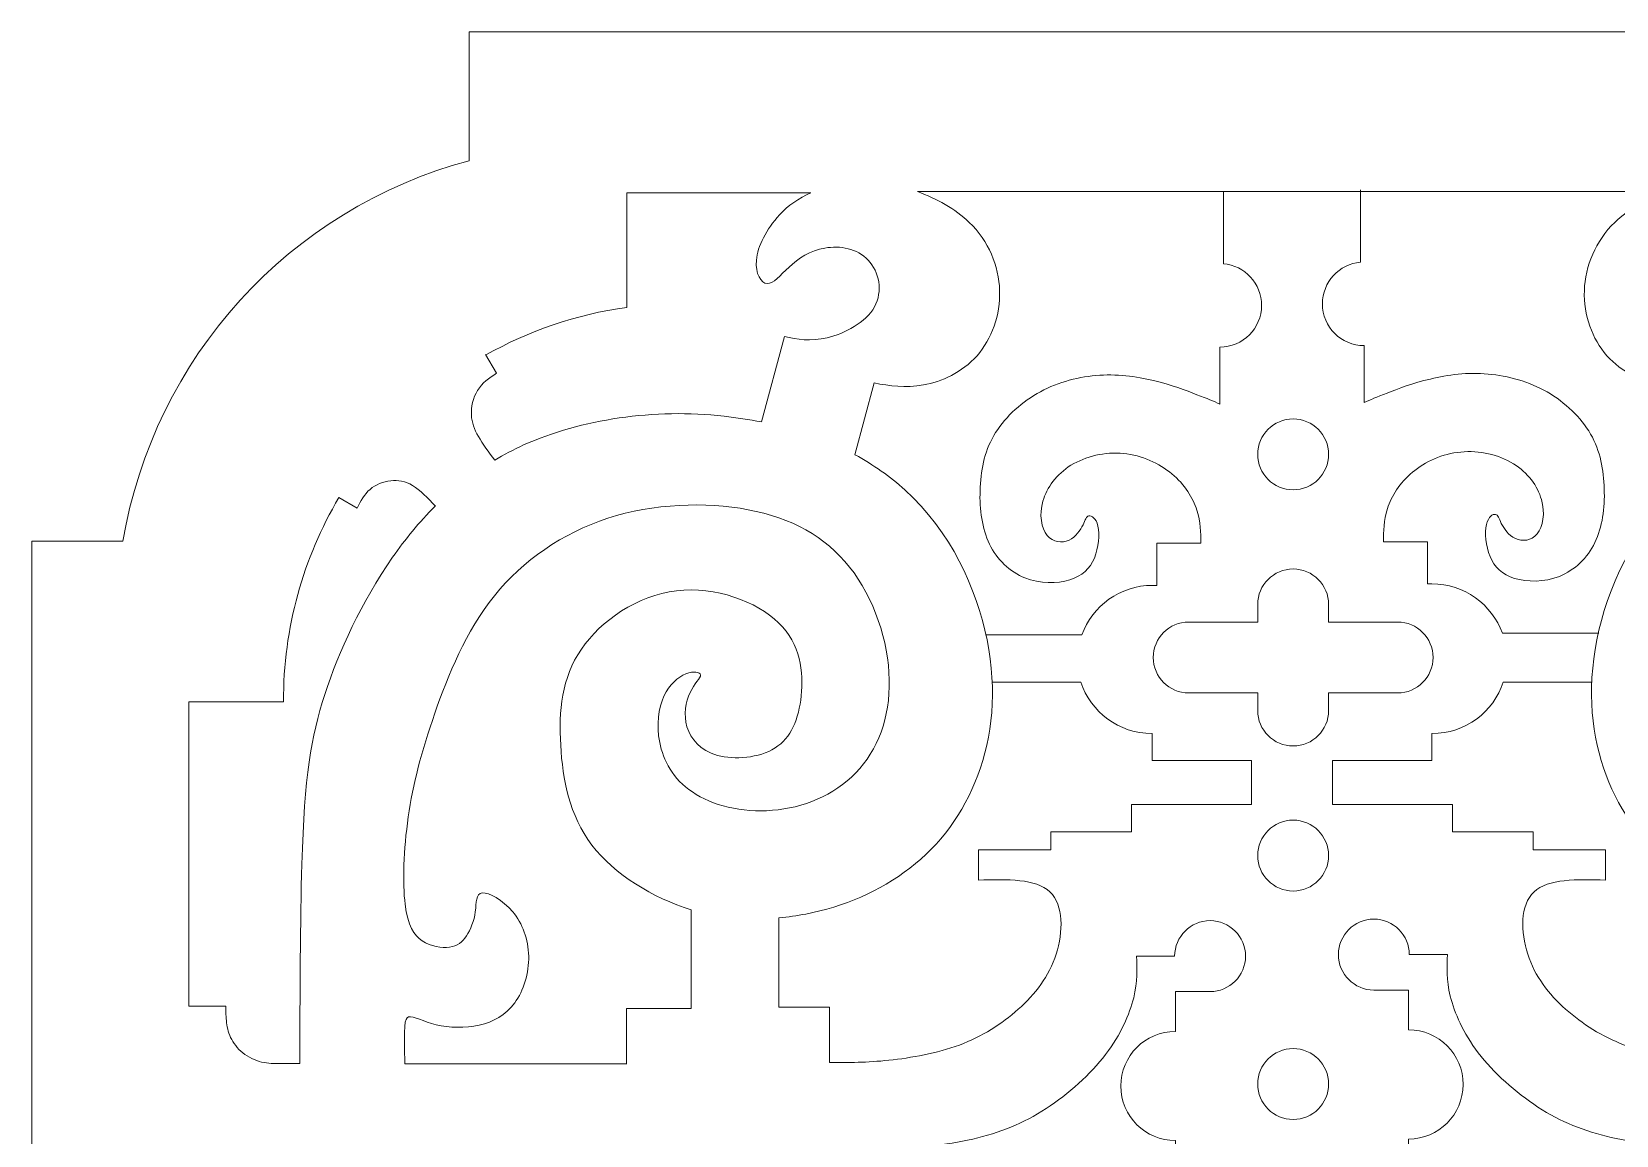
# Model space of a CAD drawing. Header units: centimetres. Extents: x -9.9 to 31.1, y -6.7 to 14.3.
# Drawn here: x 11.988 to 16.053, y 2.468 to 5.298 of the extents above; entities that cross this region are included whole.
import ezdxf

# ---------------------------------------------------------------- set-up
doc = ezdxf.new("R2010")
doc.units = ezdxf.units.CM
doc.header["$MEASUREMENT"] = 0
doc.layers.add('Layer 1', color=7, linetype='Continuous')

msp = doc.modelspace()

# ---------------------------------------------------------------- linework, layer by layer
at = {"layer": 'Layer 1', "lineweight": 9}
for points, knots in [([(14.488, -5.241), (14.488, -5.241), (11.988, -5.241), (11.988, -5.241), (11.988, -5.241), (11.988, -5.241), (11.988, 3.991), (11.988, 3.991), (11.988, 3.991), (11.988, 3.991), (12.222, 3.991), (12.222, 3.991), (12.222, 3.991), (12.302, 4.462), (12.648, 4.843), (13.11, 4.967), (13.11, 4.967), (13.11, 4.967), (13.11, 5.298), (13.11, 5.298), (13.11, 5.298), (13.11, 5.298), (15.224, 5.298), (15.224, 5.298), (15.224, 5.298), (15.224, 5.298), (17.338, 5.298), (17.338, 5.298), (17.338, 5.298), (17.338, 5.298), (17.338, 4.967), (17.338, 4.967), (17.338, 4.967), (17.8, 4.843), (18.147, 4.461), (18.226, 3.991), (18.226, 3.991), (18.226, 3.991), (18.46, 3.991), (18.46, 3.991), (18.46, 3.991), (18.46, 3.991), (18.46, -5.241), (18.46, -5.241), (18.46, -5.241), (18.46, -5.241), (15.96, -5.241), (15.96, -5.241), (15.96, -5.241), (15.96, -4.978), (15.82, -4.736), (15.592, -4.604), (15.592, -4.604), (15.478, -4.538), (15.351, -4.506), (15.224, -4.506), (15.224, -4.506), (15.097, -4.506), (14.97, -4.539), (14.856, -4.604), (14.856, -4.604), (14.628, -4.735), (14.488, -4.978), (14.488, -5.241)], [0, 0, 0, 0, 0.0588235, 0.0588235, 0.0588235, 0.0588235, 0.1176471, 0.1176471, 0.1176471, 0.1176471, 0.1764706, 0.1764706, 0.1764706, 0.1764706, 0.2352941, 0.2352941, 0.2352941, 0.2352941, 0.2941176, 0.2941176, 0.2941176, 0.2941176, 0.3529412, 0.3529412, 0.3529412, 0.3529412, 0.4117647, 0.4117647, 0.4117647, 0.4117647, 0.4705882, 0.4705882, 0.4705882, 0.4705882, 0.5294118, 0.5294118, 0.5294118, 0.5294118, 0.5882353, 0.5882353, 0.5882353, 0.5882353, 0.6470588, 0.6470588, 0.6470588, 0.6470588, 0.7058824, 0.7058824, 0.7058824, 0.7058824, 0.7647059, 0.7647059, 0.7647059, 0.7647059, 0.8235294, 0.8235294, 0.8235294, 0.8235294, 0.8823529, 0.8823529, 0.8823529, 0.8823529, 1, 1, 1, 1]), ([(13.152, 4.47), (13.152, 4.47), (13.18, 4.422), (13.18, 4.422), (13.18, 4.422), (13.162, 4.41), (13.143, 4.397), (13.132, 4.378), (13.132, 4.378), (13.12, 4.359), (13.115, 4.335), (13.116, 4.315), (13.116, 4.315), (13.117, 4.295), (13.123, 4.279), (13.134, 4.26), (13.134, 4.26), (13.145, 4.241), (13.16, 4.22), (13.176, 4.199), (13.176, 4.199), (13.199, 4.213), (13.224, 4.226), (13.25, 4.238), (13.25, 4.238), (13.397, 4.304), (13.586, 4.332), (13.764, 4.312), (13.764, 4.312), (13.796, 4.308), (13.829, 4.303), (13.86, 4.297), (13.86, 4.297), (13.86, 4.297), (13.919, 4.516), (13.919, 4.516), (13.919, 4.516), (13.952, 4.509), (13.985, 4.503), (14.029, 4.513), (14.029, 4.513), (14.073, 4.524), (14.128, 4.552), (14.15, 4.592), (14.15, 4.592), (14.172, 4.632), (14.162, 4.683), (14.134, 4.712), (14.134, 4.712), (14.106, 4.742), (14.061, 4.75), (14.023, 4.743), (14.023, 4.743), (13.985, 4.737), (13.954, 4.716), (13.931, 4.694), (13.931, 4.694), (13.907, 4.673), (13.891, 4.651), (13.875, 4.652), (13.875, 4.652), (13.859, 4.653), (13.844, 4.677), (13.847, 4.712), (13.847, 4.712), (13.85, 4.747), (13.873, 4.792), (13.906, 4.828), (13.906, 4.828), (13.928, 4.852), (13.956, 4.871), (13.987, 4.885), (13.987, 4.885), (13.987, 4.885), (13.515, 4.885), (13.515, 4.885), (13.515, 4.885), (13.515, 4.885), (13.515, 4.591), (13.515, 4.591), (13.515, 4.591), (13.384, 4.573), (13.262, 4.53), (13.153, 4.469), (13.153, 4.469), (13.153, 4.469), (13.152, 4.47), (13.152, 4.47)], [0, 0, 0, 0, 0.0434783, 0.0434783, 0.0434783, 0.0434783, 0.0869565, 0.0869565, 0.0869565, 0.0869565, 0.1304348, 0.1304348, 0.1304348, 0.1304348, 0.173913, 0.173913, 0.173913, 0.173913, 0.2173913, 0.2173913, 0.2173913, 0.2173913, 0.2608696, 0.2608696, 0.2608696, 0.2608696, 0.3043478, 0.3043478, 0.3043478, 0.3043478, 0.3478261, 0.3478261, 0.3478261, 0.3478261, 0.3913043, 0.3913043, 0.3913043, 0.3913043, 0.4347826, 0.4347826, 0.4347826, 0.4347826, 0.4782609, 0.4782609, 0.4782609, 0.4782609, 0.5217391, 0.5217391, 0.5217391, 0.5217391, 0.5652174, 0.5652174, 0.5652174, 0.5652174, 0.6086957, 0.6086957, 0.6086957, 0.6086957, 0.6521739, 0.6521739, 0.6521739, 0.6521739, 0.6956522, 0.6956522, 0.6956522, 0.6956522, 0.7391304, 0.7391304, 0.7391304, 0.7391304, 0.7826087, 0.7826087, 0.7826087, 0.7826087, 0.826087, 0.826087, 0.826087, 0.826087, 0.8695652, 0.8695652, 0.8695652, 0.8695652, 0.9130435, 0.9130435, 0.9130435, 0.9130435, 1, 1, 1, 1]), ([(15.991, 3.63), (15.991, 3.63), (15.763, 3.63), (15.763, 3.63), (15.763, 3.63), (15.738, 3.553), (15.666, 3.498), (15.58, 3.498), (15.58, 3.498), (15.58, 3.498), (15.58, 3.429), (15.58, 3.429), (15.58, 3.429), (15.58, 3.429), (15.325, 3.429), (15.325, 3.429), (15.325, 3.429), (15.325, 3.429), (15.325, 3.316), (15.325, 3.316), (15.325, 3.316), (15.325, 3.316), (15.633, 3.316), (15.633, 3.316), (15.633, 3.316), (15.633, 3.316), (15.633, 3.246), (15.633, 3.246), (15.633, 3.246), (15.633, 3.246), (15.84, 3.246), (15.84, 3.246), (15.84, 3.246), (15.84, 3.246), (15.84, 3.2), (15.84, 3.2), (15.84, 3.2), (15.84, 3.2), (16.025, 3.2), (16.025, 3.2), (16.025, 3.2), (16.025, 3.2), (16.025, 3.122), (16.025, 3.122), (16.025, 3.122), (15.952, 3.124), (15.878, 3.126), (15.842, 3.092), (15.842, 3.092), (15.806, 3.058), (15.807, 2.989), (15.826, 2.932), (15.826, 2.932), (15.844, 2.875), (15.88, 2.829), (15.923, 2.791), (15.923, 2.791), (15.966, 2.753), (16.016, 2.721), (16.074, 2.699), (16.074, 2.699), (16.132, 2.677), (16.198, 2.665), (16.255, 2.66), (16.255, 2.66), (16.312, 2.654), (16.36, 2.654), (16.407, 2.654), (16.407, 2.654), (16.407, 2.654), (16.407, 2.796), (16.407, 2.796), (16.407, 2.796), (16.407, 2.796), (16.537, 2.796), (16.537, 2.796), (16.537, 2.796), (16.537, 2.796), (16.537, 3.025), (16.537, 3.025), (16.537, 3.025), (16.514, 3.027), (16.491, 3.03), (16.468, 3.035), (16.468, 3.035), (16.372, 3.053), (16.278, 3.093), (16.201, 3.153), (16.201, 3.153), (16.124, 3.213), (16.064, 3.293), (16.027, 3.391), (16.027, 3.391), (15.99, 3.489), (15.977, 3.606), (16.003, 3.738), (16.003, 3.738), (16.029, 3.87), (16.096, 4.016), (16.214, 4.123), (16.214, 4.123), (16.252, 4.157), (16.295, 4.187), (16.342, 4.213), (16.342, 4.213), (16.342, 4.213), (16.293, 4.397), (16.293, 4.397), (16.293, 4.397), (16.253, 4.39), (16.213, 4.383), (16.166, 4.392), (16.166, 4.392), (16.119, 4.401), (16.067, 4.425), (16.029, 4.467), (16.029, 4.467), (15.991, 4.51), (15.969, 4.571), (15.971, 4.634), (15.971, 4.634), (15.973, 4.697), (16, 4.761), (16.049, 4.809), (16.049, 4.809), (16.085, 4.844), (16.134, 4.871), (16.182, 4.888), (16.182, 4.888), (16.182, 4.888), (15.221, 4.888), (15.221, 4.888), (15.221, 4.888), (15.221, 4.888), (14.26, 4.888), (14.26, 4.888), (14.26, 4.888), (14.309, 4.87), (14.357, 4.844), (14.393, 4.809), (14.393, 4.809), (14.443, 4.761), (14.469, 4.697), (14.471, 4.634), (14.471, 4.634), (14.473, 4.571), (14.451, 4.51), (14.413, 4.467), (14.413, 4.467), (14.375, 4.424), (14.322, 4.4), (14.276, 4.392), (14.276, 4.392), (14.229, 4.383), (14.189, 4.39), (14.149, 4.397), (14.149, 4.397), (14.149, 4.397), (14.1, 4.213), (14.1, 4.213), (14.1, 4.213), (14.147, 4.187), (14.19, 4.157), (14.228, 4.123), (14.228, 4.123), (14.346, 4.016), (14.412, 3.87), (14.439, 3.738), (14.439, 3.738), (14.465, 3.606), (14.452, 3.489), (14.415, 3.391), (14.415, 3.391), (14.378, 3.292), (14.318, 3.212), (14.241, 3.153), (14.241, 3.153), (14.164, 3.093), (14.07, 3.054), (13.974, 3.035), (13.974, 3.035), (13.951, 3.031), (13.928, 3.027), (13.905, 3.025), (13.905, 3.025), (13.905, 3.025), (13.905, 2.796), (13.905, 2.796), (13.905, 2.796), (13.905, 2.796), (14.035, 2.796), (14.035, 2.796), (14.035, 2.796), (14.035, 2.796), (14.035, 2.654), (14.035, 2.654), (14.035, 2.654), (14.083, 2.654), (14.131, 2.654), (14.187, 2.66), (14.187, 2.66), (14.244, 2.666), (14.31, 2.678), (14.368, 2.699), (14.368, 2.699), (14.426, 2.721), (14.476, 2.752), (14.519, 2.791), (14.519, 2.791), (14.562, 2.829), (14.598, 2.875), (14.616, 2.932), (14.616, 2.932), (14.634, 2.989), (14.636, 3.058), (14.6, 3.092), (14.6, 3.092), (14.564, 3.126), (14.491, 3.124), (14.417, 3.122), (14.417, 3.122), (14.417, 3.122), (14.417, 3.2), (14.417, 3.2), (14.417, 3.2), (14.417, 3.2), (14.602, 3.2), (14.602, 3.2), (14.602, 3.2), (14.602, 3.2), (14.602, 3.246), (14.602, 3.246), (14.602, 3.246), (14.602, 3.246), (14.809, 3.246), (14.809, 3.246), (14.809, 3.246), (14.809, 3.246), (14.809, 3.316), (14.809, 3.316), (14.809, 3.316), (14.809, 3.316), (15.117, 3.316), (15.117, 3.316), (15.117, 3.316), (15.117, 3.316), (15.117, 3.429), (15.117, 3.429), (15.117, 3.429), (15.117, 3.429), (14.862, 3.429), (14.862, 3.429), (14.862, 3.429), (14.862, 3.429), (14.862, 3.498), (14.862, 3.498), (14.862, 3.498), (14.777, 3.498), (14.705, 3.553), (14.679, 3.63), (14.679, 3.63), (14.679, 3.63), (14.451, 3.63), (14.451, 3.63)], [0, 0, 0, 0, 0.0149254, 0.0149254, 0.0149254, 0.0149254, 0.0298507, 0.0298507, 0.0298507, 0.0298507, 0.0447761, 0.0447761, 0.0447761, 0.0447761, 0.0597015, 0.0597015, 0.0597015, 0.0597015, 0.0746269, 0.0746269, 0.0746269, 0.0746269, 0.0895522, 0.0895522, 0.0895522, 0.0895522, 0.1044776, 0.1044776, 0.1044776, 0.1044776, 0.119403, 0.119403, 0.119403, 0.119403, 0.1343284, 0.1343284, 0.1343284, 0.1343284, 0.1492537, 0.1492537, 0.1492537, 0.1492537, 0.1641791, 0.1641791, 0.1641791, 0.1641791, 0.1791045, 0.1791045, 0.1791045, 0.1791045, 0.1940299, 0.1940299, 0.1940299, 0.1940299, 0.2089552, 0.2089552, 0.2089552, 0.2089552, 0.2238806, 0.2238806, 0.2238806, 0.2238806, 0.238806, 0.238806, 0.238806, 0.238806, 0.2537313, 0.2537313, 0.2537313, 0.2537313, 0.2686567, 0.2686567, 0.2686567, 0.2686567, 0.2835821, 0.2835821, 0.2835821, 0.2835821, 0.2985075, 0.2985075, 0.2985075, 0.2985075, 0.3134328, 0.3134328, 0.3134328, 0.3134328, 0.3283582, 0.3283582, 0.3283582, 0.3283582, 0.3432836, 0.3432836, 0.3432836, 0.3432836, 0.358209, 0.358209, 0.358209, 0.358209, 0.3731343, 0.3731343, 0.3731343, 0.3731343, 0.3880597, 0.3880597, 0.3880597, 0.3880597, 0.4029851, 0.4029851, 0.4029851, 0.4029851, 0.4179104, 0.4179104, 0.4179104, 0.4179104, 0.4328358, 0.4328358, 0.4328358, 0.4328358, 0.4477612, 0.4477612, 0.4477612, 0.4477612, 0.4626866, 0.4626866, 0.4626866, 0.4626866, 0.4776119, 0.4776119, 0.4776119, 0.4776119, 0.4925373, 0.4925373, 0.4925373, 0.4925373, 0.5074627, 0.5074627, 0.5074627, 0.5074627, 0.5223881, 0.5223881, 0.5223881, 0.5223881, 0.5373134, 0.5373134, 0.5373134, 0.5373134, 0.5522388, 0.5522388, 0.5522388, 0.5522388, 0.5671642, 0.5671642, 0.5671642, 0.5671642, 0.5820896, 0.5820896, 0.5820896, 0.5820896, 0.5970149, 0.5970149, 0.5970149, 0.5970149, 0.6119403, 0.6119403, 0.6119403, 0.6119403, 0.6268657, 0.6268657, 0.6268657, 0.6268657, 0.641791, 0.641791, 0.641791, 0.641791, 0.6567164, 0.6567164, 0.6567164, 0.6567164, 0.6716418, 0.6716418, 0.6716418, 0.6716418, 0.6865672, 0.6865672, 0.6865672, 0.6865672, 0.7014925, 0.7014925, 0.7014925, 0.7014925, 0.7164179, 0.7164179, 0.7164179, 0.7164179, 0.7313433, 0.7313433, 0.7313433, 0.7313433, 0.7462687, 0.7462687, 0.7462687, 0.7462687, 0.761194, 0.761194, 0.761194, 0.761194, 0.7761194, 0.7761194, 0.7761194, 0.7761194, 0.7910448, 0.7910448, 0.7910448, 0.7910448, 0.8059701, 0.8059701, 0.8059701, 0.8059701, 0.8208955, 0.8208955, 0.8208955, 0.8208955, 0.8358209, 0.8358209, 0.8358209, 0.8358209, 0.8507463, 0.8507463, 0.8507463, 0.8507463, 0.8656716, 0.8656716, 0.8656716, 0.8656716, 0.880597, 0.880597, 0.880597, 0.880597, 0.8955224, 0.8955224, 0.8955224, 0.8955224, 0.9104478, 0.9104478, 0.9104478, 0.9104478, 0.9253731, 0.9253731, 0.9253731, 0.9253731, 0.9402985, 0.9402985, 0.9402985, 0.9402985, 0.9552239, 0.9552239, 0.9552239, 0.9552239, 0.9701493, 0.9701493, 0.9701493, 0.9701493, 1, 1, 1, 1]), ([(15.045, 4.888), (15.045, 4.888), (15.045, 4.703), (15.045, 4.703), (15.045, 4.703), (15.1, 4.698), (15.143, 4.652), (15.143, 4.596), (15.143, 4.596), (15.143, 4.537), (15.095, 4.489), (15.036, 4.489), (15.036, 4.489), (15.036, 4.489), (15.036, 4.343), (15.036, 4.343), (15.036, 4.343), (15.02, 4.35), (15.004, 4.357), (14.977, 4.367), (14.977, 4.367), (14.95, 4.378), (14.911, 4.393), (14.866, 4.403), (14.866, 4.403), (14.821, 4.414), (14.77, 4.421), (14.718, 4.416), (14.718, 4.416), (14.666, 4.412), (14.613, 4.396), (14.567, 4.37), (14.567, 4.37), (14.521, 4.343), (14.481, 4.305), (14.456, 4.262), (14.456, 4.262), (14.431, 4.219), (14.422, 4.17), (14.421, 4.121), (14.421, 4.121), (14.419, 4.072), (14.426, 4.024), (14.445, 3.984), (14.445, 3.984), (14.464, 3.944), (14.497, 3.913), (14.536, 3.897), (14.536, 3.897), (14.574, 3.882), (14.619, 3.882), (14.651, 3.892), (14.651, 3.892), (14.683, 3.902), (14.703, 3.921), (14.714, 3.948), (14.714, 3.948), (14.725, 3.975), (14.728, 4.009), (14.723, 4.03), (14.723, 4.03), (14.718, 4.051), (14.707, 4.057), (14.7, 4.056), (14.7, 4.056), (14.693, 4.055), (14.691, 4.046), (14.685, 4.033), (14.685, 4.033), (14.678, 4.02), (14.667, 4.002), (14.649, 3.994), (14.649, 3.994), (14.631, 3.986), (14.608, 3.988), (14.593, 4.006), (14.593, 4.006), (14.578, 4.024), (14.572, 4.06), (14.582, 4.094), (14.582, 4.094), (14.592, 4.129), (14.617, 4.163), (14.654, 4.186), (14.654, 4.186), (14.692, 4.209), (14.741, 4.221), (14.789, 4.216), (14.789, 4.216), (14.836, 4.212), (14.88, 4.191), (14.913, 4.164), (14.913, 4.164), (14.946, 4.137), (14.967, 4.102), (14.977, 4.071), (14.977, 4.071), (14.987, 4.04), (14.987, 4.013), (14.987, 3.986), (14.987, 3.986), (14.987, 3.986), (14.874, 3.986), (14.874, 3.986), (14.874, 3.986), (14.874, 3.986), (14.874, 3.878), (14.874, 3.878), (14.874, 3.878), (14.87, 3.878), (14.867, 3.878), (14.863, 3.878), (14.863, 3.878), (14.78, 3.878), (14.709, 3.825), (14.682, 3.751), (14.682, 3.751), (14.682, 3.751), (14.435, 3.751), (14.435, 3.751)], [0, 0, 0, 0, 0.0322581, 0.0322581, 0.0322581, 0.0322581, 0.0645161, 0.0645161, 0.0645161, 0.0645161, 0.0967742, 0.0967742, 0.0967742, 0.0967742, 0.1290323, 0.1290323, 0.1290323, 0.1290323, 0.1612903, 0.1612903, 0.1612903, 0.1612903, 0.1935484, 0.1935484, 0.1935484, 0.1935484, 0.2258065, 0.2258065, 0.2258065, 0.2258065, 0.2580645, 0.2580645, 0.2580645, 0.2580645, 0.2903226, 0.2903226, 0.2903226, 0.2903226, 0.3225806, 0.3225806, 0.3225806, 0.3225806, 0.3548387, 0.3548387, 0.3548387, 0.3548387, 0.3870968, 0.3870968, 0.3870968, 0.3870968, 0.4193548, 0.4193548, 0.4193548, 0.4193548, 0.4516129, 0.4516129, 0.4516129, 0.4516129, 0.483871, 0.483871, 0.483871, 0.483871, 0.516129, 0.516129, 0.516129, 0.516129, 0.5483871, 0.5483871, 0.5483871, 0.5483871, 0.5806452, 0.5806452, 0.5806452, 0.5806452, 0.6129032, 0.6129032, 0.6129032, 0.6129032, 0.6451613, 0.6451613, 0.6451613, 0.6451613, 0.6774194, 0.6774194, 0.6774194, 0.6774194, 0.7096774, 0.7096774, 0.7096774, 0.7096774, 0.7419355, 0.7419355, 0.7419355, 0.7419355, 0.7741935, 0.7741935, 0.7741935, 0.7741935, 0.8064516, 0.8064516, 0.8064516, 0.8064516, 0.8387097, 0.8387097, 0.8387097, 0.8387097, 0.8709677, 0.8709677, 0.8709677, 0.8709677, 0.9032258, 0.9032258, 0.9032258, 0.9032258, 0.9354839, 0.9354839, 0.9354839, 0.9354839, 1, 1, 1, 1]), ([(15.397, 4.892), (15.397, 4.892), (15.397, 4.707), (15.397, 4.707), (15.397, 4.707), (15.342, 4.702), (15.299, 4.656), (15.299, 4.6), (15.299, 4.6), (15.299, 4.541), (15.347, 4.493), (15.406, 4.493), (15.406, 4.493), (15.406, 4.493), (15.406, 4.347), (15.406, 4.347), (15.406, 4.347), (15.422, 4.354), (15.438, 4.361), (15.465, 4.371), (15.465, 4.371), (15.492, 4.382), (15.531, 4.397), (15.576, 4.407), (15.576, 4.407), (15.621, 4.418), (15.672, 4.425), (15.724, 4.42), (15.724, 4.42), (15.776, 4.416), (15.829, 4.4), (15.876, 4.374), (15.876, 4.374), (15.922, 4.347), (15.962, 4.309), (15.987, 4.266), (15.987, 4.266), (16.012, 4.223), (16.021, 4.174), (16.022, 4.125), (16.022, 4.125), (16.024, 4.076), (16.017, 4.028), (15.998, 3.988), (15.998, 3.988), (15.979, 3.948), (15.946, 3.917), (15.907, 3.901), (15.907, 3.901), (15.869, 3.886), (15.824, 3.886), (15.792, 3.896), (15.792, 3.896), (15.76, 3.906), (15.74, 3.925), (15.729, 3.952), (15.729, 3.952), (15.718, 3.979), (15.715, 4.013), (15.72, 4.034), (15.72, 4.034), (15.725, 4.055), (15.736, 4.061), (15.743, 4.06), (15.743, 4.06), (15.75, 4.059), (15.752, 4.05), (15.758, 4.037), (15.758, 4.037), (15.765, 4.024), (15.776, 4.006), (15.794, 3.998), (15.794, 3.998), (15.812, 3.99), (15.835, 3.992), (15.85, 4.01), (15.85, 4.01), (15.865, 4.028), (15.871, 4.064), (15.861, 4.098), (15.861, 4.098), (15.851, 4.133), (15.826, 4.167), (15.789, 4.19), (15.789, 4.19), (15.751, 4.213), (15.702, 4.225), (15.654, 4.22), (15.654, 4.22), (15.607, 4.216), (15.563, 4.195), (15.53, 4.168), (15.53, 4.168), (15.497, 4.141), (15.476, 4.106), (15.466, 4.075), (15.466, 4.075), (15.456, 4.044), (15.456, 4.017), (15.456, 3.99), (15.456, 3.99), (15.456, 3.99), (15.569, 3.99), (15.569, 3.99), (15.569, 3.99), (15.569, 3.99), (15.569, 3.882), (15.569, 3.882), (15.569, 3.882), (15.573, 3.882), (15.576, 3.882), (15.58, 3.882), (15.58, 3.882), (15.663, 3.882), (15.734, 3.829), (15.761, 3.755), (15.761, 3.755), (15.761, 3.755), (16.008, 3.755), (16.008, 3.755)], [0, 0, 0, 0, 0.0322581, 0.0322581, 0.0322581, 0.0322581, 0.0645161, 0.0645161, 0.0645161, 0.0645161, 0.0967742, 0.0967742, 0.0967742, 0.0967742, 0.1290323, 0.1290323, 0.1290323, 0.1290323, 0.1612903, 0.1612903, 0.1612903, 0.1612903, 0.1935484, 0.1935484, 0.1935484, 0.1935484, 0.2258065, 0.2258065, 0.2258065, 0.2258065, 0.2580645, 0.2580645, 0.2580645, 0.2580645, 0.2903226, 0.2903226, 0.2903226, 0.2903226, 0.3225806, 0.3225806, 0.3225806, 0.3225806, 0.3548387, 0.3548387, 0.3548387, 0.3548387, 0.3870968, 0.3870968, 0.3870968, 0.3870968, 0.4193548, 0.4193548, 0.4193548, 0.4193548, 0.4516129, 0.4516129, 0.4516129, 0.4516129, 0.483871, 0.483871, 0.483871, 0.483871, 0.516129, 0.516129, 0.516129, 0.516129, 0.5483871, 0.5483871, 0.5483871, 0.5483871, 0.5806452, 0.5806452, 0.5806452, 0.5806452, 0.6129032, 0.6129032, 0.6129032, 0.6129032, 0.6451613, 0.6451613, 0.6451613, 0.6451613, 0.6774194, 0.6774194, 0.6774194, 0.6774194, 0.7096774, 0.7096774, 0.7096774, 0.7096774, 0.7419355, 0.7419355, 0.7419355, 0.7419355, 0.7741935, 0.7741935, 0.7741935, 0.7741935, 0.8064516, 0.8064516, 0.8064516, 0.8064516, 0.8387097, 0.8387097, 0.8387097, 0.8387097, 0.8709677, 0.8709677, 0.8709677, 0.8709677, 0.9032258, 0.9032258, 0.9032258, 0.9032258, 0.9354839, 0.9354839, 0.9354839, 0.9354839, 1, 1, 1, 1]), ([(15.224, 4.123), (15.174, 4.123), (15.133, 4.164), (15.133, 4.214), (15.133, 4.214), (15.133, 4.264), (15.174, 4.305), (15.224, 4.305), (15.224, 4.305), (15.274, 4.305), (15.315, 4.264), (15.315, 4.214), (15.315, 4.214), (15.315, 4.164), (15.274, 4.123), (15.224, 4.123)], [0, 0, 0, 0, 0.2, 0.2, 0.2, 0.2, 0.4, 0.4, 0.4, 0.4, 0.6, 0.6, 0.6, 0.6, 1, 1, 1, 1]), ([(13.023, 4.081), (12.982, 4.04), (12.946, 3.996), (12.914, 3.95), (12.914, 3.95), (12.833, 3.834), (12.776, 3.709), (12.74, 3.598), (12.74, 3.598), (12.704, 3.487), (12.688, 3.391), (12.681, 3.163), (12.681, 3.163), (12.677, 3.02), (12.676, 2.824), (12.676, 2.652), (12.676, 2.652), (12.676, 2.652), (12.631, 2.652), (12.631, 2.652), (12.631, 2.652), (12.616, 2.651), (12.6, 2.651), (12.584, 2.654), (12.584, 2.654), (12.568, 2.657), (12.55, 2.664), (12.535, 2.675), (12.535, 2.675), (12.52, 2.685), (12.509, 2.699), (12.501, 2.713), (12.501, 2.713), (12.493, 2.727), (12.49, 2.742), (12.488, 2.756), (12.488, 2.756), (12.486, 2.77), (12.486, 2.785), (12.486, 2.799), (12.486, 2.799), (12.486, 2.799), (12.391, 2.799), (12.391, 2.799), (12.391, 2.799), (12.391, 2.799), (12.391, 3.579), (12.391, 3.579), (12.391, 3.579), (12.391, 3.579), (12.634, 3.579), (12.634, 3.579), (12.634, 3.579), (12.633, 3.769), (12.685, 3.949), (12.776, 4.103), (12.776, 4.103), (12.776, 4.103), (12.823, 4.076), (12.823, 4.076), (12.823, 4.076), (12.832, 4.094), (12.841, 4.112), (12.856, 4.124), (12.856, 4.124), (12.87, 4.137), (12.89, 4.144), (12.909, 4.146), (12.909, 4.146), (12.928, 4.148), (12.946, 4.146), (12.965, 4.134), (12.965, 4.134), (12.984, 4.122), (13.004, 4.102), (13.024, 4.081), (13.024, 4.081), (13.024, 4.081), (13.023, 4.081), (13.023, 4.081)], [0, 0, 0, 0, 0.047619, 0.047619, 0.047619, 0.047619, 0.0952381, 0.0952381, 0.0952381, 0.0952381, 0.1428571, 0.1428571, 0.1428571, 0.1428571, 0.1904762, 0.1904762, 0.1904762, 0.1904762, 0.2380952, 0.2380952, 0.2380952, 0.2380952, 0.2857143, 0.2857143, 0.2857143, 0.2857143, 0.3333333, 0.3333333, 0.3333333, 0.3333333, 0.3809524, 0.3809524, 0.3809524, 0.3809524, 0.4285714, 0.4285714, 0.4285714, 0.4285714, 0.4761905, 0.4761905, 0.4761905, 0.4761905, 0.5238095, 0.5238095, 0.5238095, 0.5238095, 0.5714286, 0.5714286, 0.5714286, 0.5714286, 0.6190476, 0.6190476, 0.6190476, 0.6190476, 0.6666667, 0.6666667, 0.6666667, 0.6666667, 0.7142857, 0.7142857, 0.7142857, 0.7142857, 0.7619048, 0.7619048, 0.7619048, 0.7619048, 0.8095238, 0.8095238, 0.8095238, 0.8095238, 0.8571429, 0.8571429, 0.8571429, 0.8571429, 0.9047619, 0.9047619, 0.9047619, 0.9047619, 1, 1, 1, 1]), ([(13.514, 2.651), (13.514, 2.651), (13.514, 2.793), (13.514, 2.793), (13.514, 2.793), (13.514, 2.793), (13.68, 2.793), (13.68, 2.793), (13.68, 2.793), (13.68, 2.793), (13.68, 3.046), (13.68, 3.046), (13.68, 3.046), (13.581, 3.077), (13.483, 3.136), (13.425, 3.212), (13.425, 3.212), (13.367, 3.288), (13.35, 3.38), (13.345, 3.468), (13.345, 3.468), (13.34, 3.556), (13.347, 3.64), (13.398, 3.714), (13.398, 3.714), (13.448, 3.788), (13.542, 3.852), (13.642, 3.864), (13.642, 3.864), (13.742, 3.876), (13.848, 3.837), (13.904, 3.782), (13.904, 3.782), (13.961, 3.727), (13.968, 3.655), (13.962, 3.595), (13.962, 3.595), (13.956, 3.535), (13.936, 3.487), (13.895, 3.461), (13.895, 3.461), (13.854, 3.435), (13.791, 3.43), (13.747, 3.442), (13.747, 3.442), (13.703, 3.454), (13.679, 3.484), (13.669, 3.515), (13.669, 3.515), (13.66, 3.546), (13.666, 3.58), (13.677, 3.603), (13.677, 3.603), (13.688, 3.626), (13.704, 3.64), (13.704, 3.648), (13.704, 3.648), (13.703, 3.656), (13.686, 3.659), (13.666, 3.651), (13.666, 3.651), (13.646, 3.643), (13.624, 3.624), (13.61, 3.594), (13.61, 3.594), (13.596, 3.563), (13.59, 3.52), (13.599, 3.475), (13.599, 3.475), (13.608, 3.429), (13.633, 3.381), (13.683, 3.348), (13.683, 3.348), (13.733, 3.314), (13.81, 3.294), (13.888, 3.301), (13.888, 3.301), (13.966, 3.307), (14.046, 3.339), (14.102, 3.397), (14.102, 3.397), (14.158, 3.455), (14.19, 3.539), (14.188, 3.636), (14.188, 3.636), (14.186, 3.734), (14.149, 3.846), (14.086, 3.925), (14.086, 3.925), (14.024, 4.004), (13.936, 4.051), (13.826, 4.072), (13.826, 4.072), (13.716, 4.093), (13.583, 4.088), (13.466, 4.05), (13.466, 4.05), (13.349, 4.012), (13.248, 3.942), (13.175, 3.851), (13.175, 3.851), (13.102, 3.76), (13.056, 3.648), (13.022, 3.55), (13.022, 3.55), (12.988, 3.452), (12.966, 3.368), (12.954, 3.284), (12.954, 3.284), (12.942, 3.2), (12.939, 3.115), (12.946, 3.06), (12.946, 3.06), (12.953, 3.005), (12.968, 2.981), (12.99, 2.966), (12.99, 2.966), (13.012, 2.952), (13.04, 2.947), (13.06, 2.95), (13.06, 2.95), (13.08, 2.953), (13.093, 2.963), (13.103, 2.979), (13.103, 2.979), (13.114, 2.995), (13.123, 3.018), (13.126, 3.041), (13.126, 3.041), (13.129, 3.064), (13.127, 3.088), (13.144, 3.089), (13.144, 3.089), (13.161, 3.091), (13.196, 3.071), (13.222, 3.041), (13.222, 3.041), (13.247, 3.011), (13.262, 2.97), (13.263, 2.927), (13.263, 2.927), (13.264, 2.884), (13.25, 2.838), (13.227, 2.807), (13.227, 2.807), (13.204, 2.776), (13.172, 2.758), (13.136, 2.75), (13.136, 2.75), (13.1, 2.742), (13.059, 2.743), (13.026, 2.751), (13.026, 2.751), (12.993, 2.759), (12.967, 2.774), (12.955, 2.771), (12.955, 2.771), (12.943, 2.768), (12.944, 2.747), (12.945, 2.656), (12.945, 2.656), (12.945, 2.654), (12.945, 2.653), (12.945, 2.651), (12.945, 2.651), (12.945, 2.651), (13.515, 2.651), (13.515, 2.651), (13.515, 2.651), (13.515, 2.651), (13.514, 2.651), (13.514, 2.651)], [0, 0, 0, 0, 0.0227273, 0.0227273, 0.0227273, 0.0227273, 0.0454545, 0.0454545, 0.0454545, 0.0454545, 0.0681818, 0.0681818, 0.0681818, 0.0681818, 0.0909091, 0.0909091, 0.0909091, 0.0909091, 0.1136364, 0.1136364, 0.1136364, 0.1136364, 0.1363636, 0.1363636, 0.1363636, 0.1363636, 0.1590909, 0.1590909, 0.1590909, 0.1590909, 0.1818182, 0.1818182, 0.1818182, 0.1818182, 0.2045455, 0.2045455, 0.2045455, 0.2045455, 0.2272727, 0.2272727, 0.2272727, 0.2272727, 0.25, 0.25, 0.25, 0.25, 0.2727273, 0.2727273, 0.2727273, 0.2727273, 0.2954545, 0.2954545, 0.2954545, 0.2954545, 0.3181818, 0.3181818, 0.3181818, 0.3181818, 0.3409091, 0.3409091, 0.3409091, 0.3409091, 0.3636364, 0.3636364, 0.3636364, 0.3636364, 0.3863636, 0.3863636, 0.3863636, 0.3863636, 0.4090909, 0.4090909, 0.4090909, 0.4090909, 0.4318182, 0.4318182, 0.4318182, 0.4318182, 0.4545455, 0.4545455, 0.4545455, 0.4545455, 0.4772727, 0.4772727, 0.4772727, 0.4772727, 0.5, 0.5, 0.5, 0.5, 0.5227273, 0.5227273, 0.5227273, 0.5227273, 0.5454545, 0.5454545, 0.5454545, 0.5454545, 0.5681818, 0.5681818, 0.5681818, 0.5681818, 0.5909091, 0.5909091, 0.5909091, 0.5909091, 0.6136364, 0.6136364, 0.6136364, 0.6136364, 0.6363636, 0.6363636, 0.6363636, 0.6363636, 0.6590909, 0.6590909, 0.6590909, 0.6590909, 0.6818182, 0.6818182, 0.6818182, 0.6818182, 0.7045455, 0.7045455, 0.7045455, 0.7045455, 0.7272727, 0.7272727, 0.7272727, 0.7272727, 0.75, 0.75, 0.75, 0.75, 0.7727273, 0.7727273, 0.7727273, 0.7727273, 0.7954545, 0.7954545, 0.7954545, 0.7954545, 0.8181818, 0.8181818, 0.8181818, 0.8181818, 0.8409091, 0.8409091, 0.8409091, 0.8409091, 0.8636364, 0.8636364, 0.8636364, 0.8636364, 0.8863636, 0.8863636, 0.8863636, 0.8863636, 0.9090909, 0.9090909, 0.9090909, 0.9090909, 0.9318182, 0.9318182, 0.9318182, 0.9318182, 0.9545455, 0.9545455, 0.9545455, 0.9545455, 1, 1, 1, 1]), ([(15.224, 3.466), (15.174, 3.466), (15.133, 3.507), (15.133, 3.557), (15.133, 3.557), (15.133, 3.557), (15.133, 3.602), (15.133, 3.602), (15.133, 3.602), (15.133, 3.602), (14.956, 3.602), (14.956, 3.602), (14.956, 3.602), (14.906, 3.602), (14.865, 3.643), (14.865, 3.693), (14.865, 3.693), (14.865, 3.743), (14.906, 3.784), (14.956, 3.784), (14.956, 3.784), (14.956, 3.784), (15.133, 3.784), (15.133, 3.784), (15.133, 3.784), (15.133, 3.784), (15.133, 3.829), (15.133, 3.829), (15.133, 3.829), (15.133, 3.879), (15.174, 3.92), (15.224, 3.92), (15.224, 3.92), (15.274, 3.92), (15.315, 3.879), (15.315, 3.829), (15.315, 3.829), (15.315, 3.829), (15.315, 3.784), (15.315, 3.784), (15.315, 3.784), (15.315, 3.784), (15.492, 3.784), (15.492, 3.784), (15.492, 3.784), (15.542, 3.784), (15.583, 3.743), (15.583, 3.693), (15.583, 3.693), (15.583, 3.643), (15.542, 3.602), (15.492, 3.602), (15.492, 3.602), (15.492, 3.602), (15.315, 3.602), (15.315, 3.602), (15.315, 3.602), (15.315, 3.602), (15.315, 3.557), (15.315, 3.557), (15.315, 3.557), (15.315, 3.507), (15.274, 3.466), (15.224, 3.466)], [0, 0, 0, 0, 0.0588235, 0.0588235, 0.0588235, 0.0588235, 0.1176471, 0.1176471, 0.1176471, 0.1176471, 0.1764706, 0.1764706, 0.1764706, 0.1764706, 0.2352941, 0.2352941, 0.2352941, 0.2352941, 0.2941176, 0.2941176, 0.2941176, 0.2941176, 0.3529412, 0.3529412, 0.3529412, 0.3529412, 0.4117647, 0.4117647, 0.4117647, 0.4117647, 0.4705882, 0.4705882, 0.4705882, 0.4705882, 0.5294118, 0.5294118, 0.5294118, 0.5294118, 0.5882353, 0.5882353, 0.5882353, 0.5882353, 0.6470588, 0.6470588, 0.6470588, 0.6470588, 0.7058824, 0.7058824, 0.7058824, 0.7058824, 0.7647059, 0.7647059, 0.7647059, 0.7647059, 0.8235294, 0.8235294, 0.8235294, 0.8235294, 0.8823529, 0.8823529, 0.8823529, 0.8823529, 1, 1, 1, 1]), ([(15.224, 3.094), (15.174, 3.094), (15.133, 3.135), (15.133, 3.185), (15.133, 3.185), (15.133, 3.235), (15.174, 3.276), (15.224, 3.276), (15.224, 3.276), (15.274, 3.276), (15.315, 3.235), (15.315, 3.185), (15.315, 3.185), (15.315, 3.135), (15.274, 3.094), (15.224, 3.094)], [0, 0, 0, 0, 0.2, 0.2, 0.2, 0.2, 0.4, 0.4, 0.4, 0.4, 0.6, 0.6, 0.6, 0.6, 1, 1, 1, 1]), ([(13.903, 2.101), (13.903, 2.101), (13.903, 2.275), (13.903, 2.275), (13.903, 2.275), (13.903, 2.275), (14.033, 2.275), (14.033, 2.275), (14.033, 2.275), (14.033, 2.275), (14.033, 2.429), (14.033, 2.429), (14.033, 2.429), (14.082, 2.429), (14.131, 2.429), (14.194, 2.432), (14.194, 2.432), (14.257, 2.435), (14.333, 2.442), (14.402, 2.458), (14.402, 2.458), (14.471, 2.474), (14.532, 2.498), (14.59, 2.536), (14.59, 2.536), (14.648, 2.574), (14.704, 2.624), (14.743, 2.675), (14.743, 2.675), (14.782, 2.726), (14.804, 2.778), (14.815, 2.82), (14.815, 2.82), (14.825, 2.862), (14.824, 2.895), (14.822, 2.927), (14.822, 2.927), (14.822, 2.927), (14.92, 2.927), (14.92, 2.927), (14.92, 2.927), (14.92, 2.977), (14.961, 3.018), (15.011, 3.018), (15.011, 3.018), (15.061, 3.018), (15.102, 2.977), (15.102, 2.927), (15.102, 2.927), (15.102, 2.877), (15.061, 2.836), (15.011, 2.836), (15.011, 2.836), (15.011, 2.836), (14.922, 2.836), (14.922, 2.836), (14.922, 2.836), (14.922, 2.836), (14.922, 2.734), (14.922, 2.734), (14.922, 2.734), (14.844, 2.734), (14.782, 2.671), (14.782, 2.594), (14.782, 2.594), (14.782, 2.516), (14.845, 2.454), (14.922, 2.454), (14.922, 2.454), (14.922, 2.454), (14.922, 2.371), (14.922, 2.371), (14.922, 2.371), (14.934, 2.374), (14.946, 2.375), (14.958, 2.375), (14.958, 2.375), (15.05, 2.375), (15.124, 2.301), (15.124, 2.209), (15.124, 2.209), (15.124, 2.117), (15.05, 2.043), (14.958, 2.043), (14.958, 2.043), (14.866, 2.043), (14.792, 2.117), (14.792, 2.209), (14.792, 2.209), (14.792, 2.209), (14.696, 2.209), (14.696, 2.209), (14.696, 2.209), (14.696, 2.209), (14.696, 1.968), (14.696, 1.968), (14.696, 1.968), (14.58, 1.968), (14.485, 1.874), (14.485, 1.757), (14.485, 1.757), (14.485, 1.757), (14.376, 1.757), (14.376, 1.757), (14.376, 1.757), (14.376, 1.757), (14.376, 1.599), (14.376, 1.599), (14.376, 1.599), (14.376, 1.599), (14.267, 1.599), (14.267, 1.599), (14.267, 1.599), (14.265, 1.659), (14.256, 1.716), (14.242, 1.765), (14.242, 1.765), (14.207, 1.888), (14.136, 1.965), (14.051, 2.024), (14.051, 2.024), (14.005, 2.056), (13.954, 2.083), (13.903, 2.102), (13.903, 2.102), (13.903, 2.102), (13.903, 2.1), (13.903, 2.101)], [0, 0, 0, 0, 0.030303, 0.030303, 0.030303, 0.030303, 0.0606061, 0.0606061, 0.0606061, 0.0606061, 0.0909091, 0.0909091, 0.0909091, 0.0909091, 0.1212121, 0.1212121, 0.1212121, 0.1212121, 0.1515152, 0.1515152, 0.1515152, 0.1515152, 0.1818182, 0.1818182, 0.1818182, 0.1818182, 0.2121212, 0.2121212, 0.2121212, 0.2121212, 0.2424242, 0.2424242, 0.2424242, 0.2424242, 0.2727273, 0.2727273, 0.2727273, 0.2727273, 0.3030303, 0.3030303, 0.3030303, 0.3030303, 0.3333333, 0.3333333, 0.3333333, 0.3333333, 0.3636364, 0.3636364, 0.3636364, 0.3636364, 0.3939394, 0.3939394, 0.3939394, 0.3939394, 0.4242424, 0.4242424, 0.4242424, 0.4242424, 0.4545455, 0.4545455, 0.4545455, 0.4545455, 0.4848485, 0.4848485, 0.4848485, 0.4848485, 0.5151515, 0.5151515, 0.5151515, 0.5151515, 0.5454545, 0.5454545, 0.5454545, 0.5454545, 0.5757576, 0.5757576, 0.5757576, 0.5757576, 0.6060606, 0.6060606, 0.6060606, 0.6060606, 0.6363636, 0.6363636, 0.6363636, 0.6363636, 0.6666667, 0.6666667, 0.6666667, 0.6666667, 0.6969697, 0.6969697, 0.6969697, 0.6969697, 0.7272727, 0.7272727, 0.7272727, 0.7272727, 0.7575758, 0.7575758, 0.7575758, 0.7575758, 0.7878788, 0.7878788, 0.7878788, 0.7878788, 0.8181818, 0.8181818, 0.8181818, 0.8181818, 0.8484848, 0.8484848, 0.8484848, 0.8484848, 0.8787879, 0.8787879, 0.8787879, 0.8787879, 0.9090909, 0.9090909, 0.9090909, 0.9090909, 0.9393939, 0.9393939, 0.9393939, 0.9393939, 1, 1, 1, 1]), ([(16.539, 2.105), (16.539, 2.105), (16.539, 2.279), (16.539, 2.279), (16.539, 2.279), (16.539, 2.279), (16.409, 2.279), (16.409, 2.279), (16.409, 2.279), (16.409, 2.279), (16.409, 2.433), (16.409, 2.433), (16.409, 2.433), (16.36, 2.433), (16.311, 2.433), (16.248, 2.436), (16.248, 2.436), (16.185, 2.439), (16.109, 2.446), (16.04, 2.462), (16.04, 2.462), (15.971, 2.478), (15.91, 2.502), (15.852, 2.54), (15.852, 2.54), (15.794, 2.578), (15.738, 2.628), (15.699, 2.679), (15.699, 2.679), (15.66, 2.73), (15.638, 2.782), (15.627, 2.824), (15.627, 2.824), (15.617, 2.866), (15.618, 2.899), (15.62, 2.931), (15.62, 2.931), (15.62, 2.931), (15.522, 2.931), (15.522, 2.931), (15.522, 2.931), (15.522, 2.981), (15.481, 3.022), (15.431, 3.022), (15.431, 3.022), (15.381, 3.022), (15.34, 2.981), (15.34, 2.931), (15.34, 2.931), (15.34, 2.881), (15.381, 2.84), (15.431, 2.84), (15.431, 2.84), (15.431, 2.84), (15.52, 2.84), (15.52, 2.84), (15.52, 2.84), (15.52, 2.84), (15.52, 2.738), (15.52, 2.738), (15.52, 2.738), (15.598, 2.738), (15.66, 2.675), (15.66, 2.598), (15.66, 2.598), (15.66, 2.52), (15.597, 2.458), (15.52, 2.458), (15.52, 2.458), (15.52, 2.458), (15.52, 2.375), (15.52, 2.375), (15.52, 2.375), (15.508, 2.378), (15.496, 2.379), (15.484, 2.379), (15.484, 2.379), (15.392, 2.379), (15.318, 2.305), (15.318, 2.213), (15.318, 2.213), (15.318, 2.121), (15.392, 2.047), (15.484, 2.047), (15.484, 2.047), (15.576, 2.047), (15.65, 2.121), (15.65, 2.213), (15.65, 2.213), (15.65, 2.213), (15.746, 2.213), (15.746, 2.213), (15.746, 2.213), (15.746, 2.213), (15.746, 1.972), (15.746, 1.972), (15.746, 1.972), (15.862, 1.972), (15.957, 1.878), (15.957, 1.761), (15.957, 1.761), (15.957, 1.761), (16.066, 1.761), (16.066, 1.761), (16.066, 1.761), (16.066, 1.761), (16.066, 1.603), (16.066, 1.603), (16.066, 1.603), (16.066, 1.603), (16.175, 1.603), (16.175, 1.603), (16.175, 1.603), (16.177, 1.663), (16.186, 1.72), (16.2, 1.769), (16.2, 1.769), (16.235, 1.892), (16.306, 1.969), (16.391, 2.028), (16.391, 2.028), (16.437, 2.06), (16.488, 2.087), (16.539, 2.106), (16.539, 2.106), (16.539, 2.106), (16.539, 2.104), (16.539, 2.105)], [0, 0, 0, 0, 0.030303, 0.030303, 0.030303, 0.030303, 0.0606061, 0.0606061, 0.0606061, 0.0606061, 0.0909091, 0.0909091, 0.0909091, 0.0909091, 0.1212121, 0.1212121, 0.1212121, 0.1212121, 0.1515152, 0.1515152, 0.1515152, 0.1515152, 0.1818182, 0.1818182, 0.1818182, 0.1818182, 0.2121212, 0.2121212, 0.2121212, 0.2121212, 0.2424242, 0.2424242, 0.2424242, 0.2424242, 0.2727273, 0.2727273, 0.2727273, 0.2727273, 0.3030303, 0.3030303, 0.3030303, 0.3030303, 0.3333333, 0.3333333, 0.3333333, 0.3333333, 0.3636364, 0.3636364, 0.3636364, 0.3636364, 0.3939394, 0.3939394, 0.3939394, 0.3939394, 0.4242424, 0.4242424, 0.4242424, 0.4242424, 0.4545455, 0.4545455, 0.4545455, 0.4545455, 0.4848485, 0.4848485, 0.4848485, 0.4848485, 0.5151515, 0.5151515, 0.5151515, 0.5151515, 0.5454545, 0.5454545, 0.5454545, 0.5454545, 0.5757576, 0.5757576, 0.5757576, 0.5757576, 0.6060606, 0.6060606, 0.6060606, 0.6060606, 0.6363636, 0.6363636, 0.6363636, 0.6363636, 0.6666667, 0.6666667, 0.6666667, 0.6666667, 0.6969697, 0.6969697, 0.6969697, 0.6969697, 0.7272727, 0.7272727, 0.7272727, 0.7272727, 0.7575758, 0.7575758, 0.7575758, 0.7575758, 0.7878788, 0.7878788, 0.7878788, 0.7878788, 0.8181818, 0.8181818, 0.8181818, 0.8181818, 0.8484848, 0.8484848, 0.8484848, 0.8484848, 0.8787879, 0.8787879, 0.8787879, 0.8787879, 0.9090909, 0.9090909, 0.9090909, 0.9090909, 0.9393939, 0.9393939, 0.9393939, 0.9393939, 1, 1, 1, 1]), ([(15.224, 2.508), (15.174, 2.508), (15.133, 2.549), (15.133, 2.599), (15.133, 2.599), (15.133, 2.649), (15.174, 2.69), (15.224, 2.69), (15.224, 2.69), (15.274, 2.69), (15.315, 2.649), (15.315, 2.599), (15.315, 2.599), (15.315, 2.549), (15.274, 2.508), (15.224, 2.508)], [0, 0, 0, 0, 0.2, 0.2, 0.2, 0.2, 0.4, 0.4, 0.4, 0.4, 0.6, 0.6, 0.6, 0.6, 1, 1, 1, 1])]:
    msp.add_open_spline(points, degree=3, knots=knots, dxfattribs=at)

doc.saveas('drawing.dxf')
